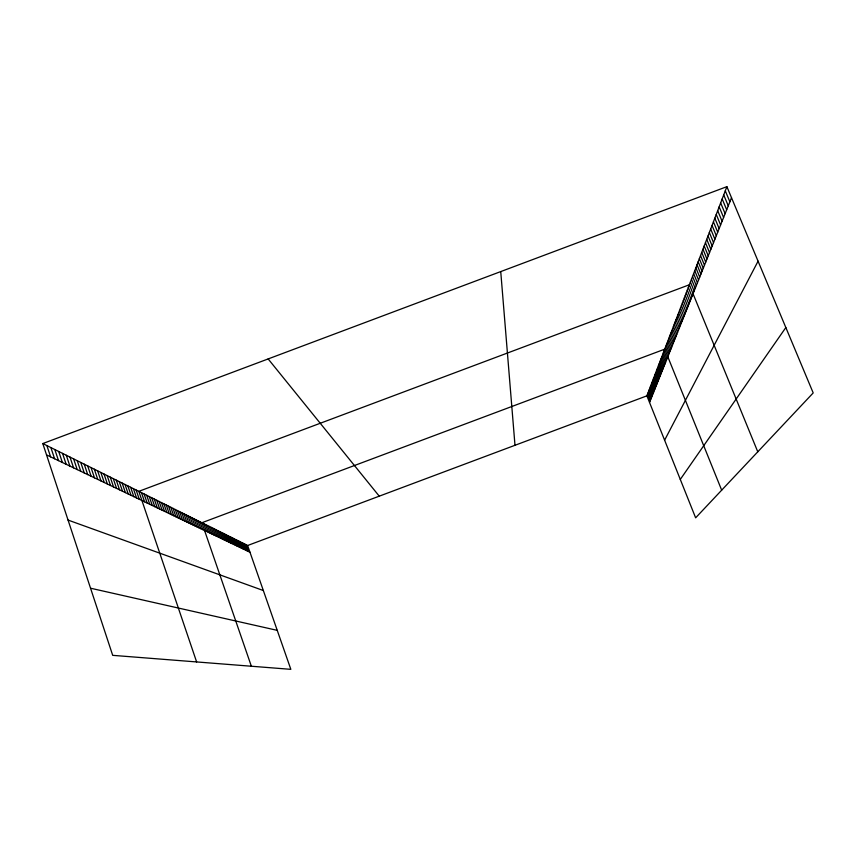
<?xml version="1.0" encoding="UTF-8"?>
<svg xmlns="http://www.w3.org/2000/svg" width="856" height="856" viewBox="0 0 856 856"><rect width="100%" height="100%" fill="white"/><g stroke="black" fill="none" stroke-linecap="round" stroke-linejoin="round"><path stroke-width="1.28" d="M726.883 186.661L813.2 392.925L695.639 517.827L646.89 395.846L726.883 186.661L42.8 443.558L112.703 655.343L290.837 669.338L247.63 545.507L42.8 443.558M649.522 402.448L731.516 197.715M664.609 440.187L758.074 261.176M680.285 479.424L785.84 327.538M247.63 545.507L646.89 395.846M90.543 588.211L277.237 630.358M68.052 520.074L263.338 590.533M46.545 454.911L249.963 552.206M268.153 358.932L379.251 496.17M725.289 190.824L729.879 201.791M723.727 194.933L728.263 205.815M722.175 198.966L726.68 209.763M720.656 202.936L725.128 213.647M719.168 206.842L723.598 217.478M717.702 210.683L722.09 221.233M716.247 214.46L720.602 224.935M714.824 218.184L719.147 228.584M713.423 221.854L717.713 232.169M712.042 225.46L716.301 235.7M710.683 229.012L714.899 239.188M709.346 232.511L713.53 242.612M708.03 235.956L712.181 245.982M706.735 239.348L710.855 249.299M705.451 242.697L709.538 252.574M704.199 245.993L708.244 255.805M702.958 249.235L706.97 258.983M701.727 252.434L705.718 262.107M700.529 255.591L704.488 265.2M699.341 258.694L703.268 268.238M698.164 261.754L702.07 271.234M697.009 264.772L700.882 274.188M695.875 267.757L699.716 277.109M694.751 270.689L698.571 279.976M693.638 273.588L697.426 282.812M692.547 276.435L696.313 285.604M691.477 279.259L695.211 288.365M690.407 282.031L694.12 291.083M757.774 451.808L689.358 284.77L138.811 491.344L196.634 661.945M688.32 287.488L691.98 296.422M687.293 290.173L690.931 299.044M686.287 292.816L689.893 301.633M685.292 295.427L688.866 304.19M684.308 298.006L687.86 306.716M683.334 300.552L686.865 309.209M682.371 303.056L685.881 311.659M681.419 305.539L684.907 314.088M680.488 307.978L683.944 316.485M679.568 310.396L683.002 318.839M678.648 312.782L682.072 321.182M677.749 315.136L681.141 323.482M676.861 317.469L680.231 325.762M675.983 319.759L679.332 328.009M675.117 322.027L678.444 330.223M674.26 324.274L677.567 332.417M673.415 326.478L676.7 334.578M672.581 328.672L675.844 336.718M671.746 330.833L674.999 338.837M670.933 332.963L674.164 340.923M670.13 335.07L673.33 342.989M669.328 337.157L672.516 345.032M668.547 339.222L671.703 347.044M667.766 341.255L670.911 349.034M666.995 343.267L670.12 351.003M666.236 345.257L669.338 352.95M665.476 347.226L668.568 354.876M721.672 490.167L664.738 349.162L201.877 522.738L251.354 666.236M663.999 351.088L667.059 358.664M663.272 352.993L666.31 360.515M662.555 354.865L665.572 362.356M661.848 356.727L664.845 364.175M661.142 358.568L664.128 365.972M660.447 360.387L663.421 367.748M659.762 362.184L662.715 369.514M659.077 363.961L662.02 371.247M658.414 365.715L661.324 372.97M657.74 367.459L660.65 374.671M657.087 369.182L659.976 376.351M656.434 370.883L659.302 378.02M655.792 372.563L658.639 379.668M655.15 374.233L657.986 381.295M654.519 375.88L657.344 382.91M653.898 377.517L656.702 384.505M653.278 379.122L656.071 386.088M652.668 380.727L655.45 387.65M652.069 382.311L654.829 389.202M651.47 383.873L654.209 390.732M650.87 385.425L653.61 392.251M650.282 386.955L653 393.749M649.704 388.474L652.411 395.237M649.126 389.983L651.823 396.703M648.559 391.47L651.234 398.158M647.992 392.947L650.656 399.602M647.436 394.402L650.089 401.036M246.207 544.801L248.561 551.532M244.784 544.095L247.138 550.857M243.339 543.378L245.704 550.173M241.874 542.65L244.26 549.477M240.397 541.912L242.794 548.782M238.91 541.174L241.317 548.075M237.412 540.425L239.819 547.359M235.892 539.665L238.31 546.642M234.351 538.905L236.791 545.903M232.811 538.135L235.25 545.176M231.238 537.354L233.699 544.427M229.654 536.562L232.126 543.678M228.06 535.77L230.542 542.918M226.444 534.968L228.937 542.148M224.807 534.155L227.311 541.377M223.159 533.331L225.674 540.585M221.49 532.496L224.015 539.794M219.799 531.662L222.346 538.991M218.098 530.816L220.645 538.189M216.375 529.95L218.943 537.365M214.631 529.083L217.21 536.541M212.866 528.206L215.466 535.706M211.09 527.328L213.69 534.861M209.292 526.429L211.903 534.005M207.462 525.52L210.095 533.138M205.622 524.6L208.276 532.261M203.76 523.679L206.424 531.383M199.972 521.796L202.658 529.586M198.046 520.833L200.753 528.666M196.099 519.86L198.817 527.745M194.13 518.886L196.859 526.804M192.14 517.891L194.879 525.862M190.118 516.885L192.868 524.899M188.074 515.868L190.845 523.926M186.009 514.841L188.791 522.952M183.922 513.803L186.715 521.957M181.804 512.744L184.618 520.951M179.664 511.685L182.489 519.934M177.492 510.604L180.338 518.907M175.298 509.513L178.155 517.859M173.073 508.4L175.951 516.81M170.826 507.287L173.715 515.74M168.546 506.153L171.457 514.659M166.246 504.997L169.167 513.557M163.903 503.842L166.845 512.455M161.538 502.665L164.491 511.332M159.141 501.466L162.116 510.187M156.723 500.257L159.708 509.042M154.262 499.037L157.269 507.865M151.769 497.796L154.797 506.688M149.244 496.544L152.293 505.489M146.686 495.271L149.746 504.27M144.097 493.976L147.179 503.039M141.475 492.671L144.568 501.798M136.125 490.017L139.261 499.262M133.408 488.658L136.564 497.967M130.658 487.289L133.825 496.651M127.854 485.898L131.043 495.324M125.029 484.485L128.229 493.976M122.151 483.052L125.383 492.617M119.241 481.607L122.483 491.226M116.277 480.13L119.551 489.825M113.281 478.643L116.566 488.401M110.242 477.124L113.548 486.957M107.161 475.594L110.488 485.491M104.025 474.031L107.374 484.004M100.848 472.448L104.218 482.495M97.627 470.843L101.019 480.965M94.353 469.216L97.766 479.403M91.036 467.569L94.47 477.83M87.665 465.889L91.121 476.225M84.241 464.187L87.719 474.599M80.764 462.454L84.263 472.951M77.233 460.699L80.753 471.271M73.648 458.912L77.19 469.57M69.999 457.093L73.573 467.836M66.297 455.253L69.892 466.081M62.542 453.38L66.158 464.294M58.722 451.487L62.37 462.475M54.838 449.55L58.508 460.635M50.889 447.581L54.581 458.752M46.877 445.591L50.6 456.847M500.739 271.587L514.991 445.291"/></g></svg>
